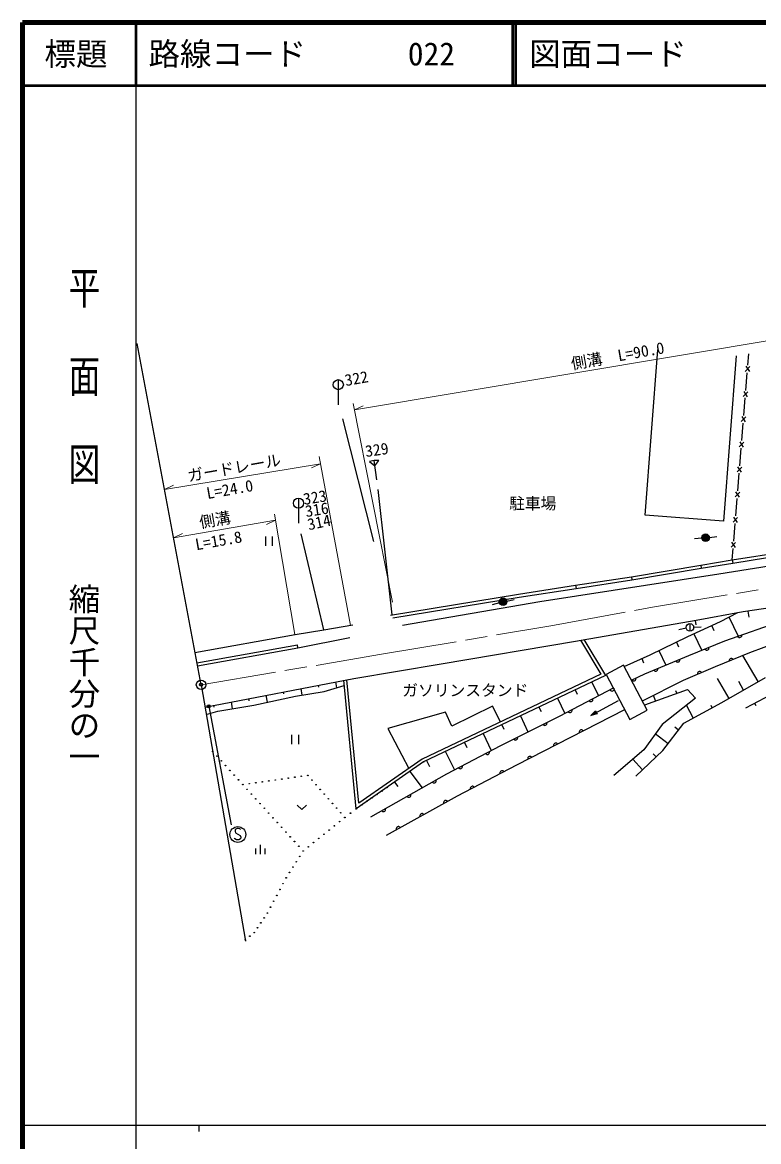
# Model space of a CAD drawing. Units: millimetres, scale not verified. Extents: x 40000 to 680000, y 20000 to 380000.
# Drawn here: x 40000 to 156790, y 202409 to 380000 of the extents above; entities that cross this region are included whole.
import ezdxf
from ezdxf.enums import TextEntityAlignment as Align

# ---------------------------------------------------------------- set-up
doc = ezdxf.new("R2010")
doc.units = ezdxf.units.MM
doc.header["$LTSCALE"] = 1000
doc.header["$PDMODE"] = 32
doc.header["$PDSIZE"] = 500
doc.linetypes.add('CHAIN', pattern=[18.5, 12, -1.5, 3.5, -1.5])
for name, color, linetype, lineweight in [('M-BGD', 7, 'Continuous', 25), ('M-BGD-EXST', 7, 'Continuous', 25), ('M-BMK', 2, 'CHAIN', 13), ('M-BMK-OTRS', 5, 'Continuous', 25), ('M-BMK-SRVR', 3, 'Continuous', 25), ('M-STR-HTXT', 7, 'Continuous', 13), ('M-STR-STRC', 7, 'Continuous', 25), ('M-TTL', 2, 'Continuous', 140), ('M-TTL-BAND', 7, 'Continuous', 25), ('M-TTL-LINE', 7, 'Continuous', 50)]:
    doc.layers.add(name, color=color, linetype=linetype, lineweight=lineweight)
doc.layers.add('M-OTRS', color=6, linetype='Continuous')
doc.layers.add('M-TTL-TXT', color=7, linetype='Continuous')
doc.styles.add('@ＭＳ ゴシック', font='')
doc.styles.add('ＭＳ ゴシック', font='')
doc.styles.get('@ＭＳ ゴシック').set_extended_font_data('@MS Gothic')
doc.styles.get('ＭＳ ゴシック').set_extended_font_data('MS Gothic')

msp = doc.modelspace()

# ---------------------------------------------------------------- linework, layer by layer
at = {"layer": 'M-BGD'}
for p, q in [((138774, 301797), (140793, 328054)), ((153252, 327096), (151233, 300839)), ((155081, 325601), (155225, 327394)), ((154682, 324630), (155384, 325376)), ((154746, 325427), (155320, 324579)), ((154761, 321614), (154985, 324405)), ((154426, 321440), (155000, 320591)), ((154362, 320643), (155064, 321389)), ((154441, 317627), (154665, 320418)), ((154042, 316655), (154744, 317402)), ((154106, 317453), (154680, 316604)), ((154121, 313639), (154345, 316431)), ((153723, 312668), (154424, 313415)), ((153787, 313466), (154360, 312617)), ((153802, 309652), (154026, 312443)), ((153403, 308681), (154105, 309427)), ((153467, 309479), (154041, 308630)), ((153482, 305665), (153706, 308456)), ((153147, 305491), (153721, 304643)), ((153083, 304694), (153785, 305440)), ((153162, 301678), (153386, 304469)), ((151233, 300839), (138774, 301797)), ((152763, 300707), (153465, 301453)), ((152827, 301504), (153401, 300656)), ((152842, 297691), (153066, 300482)), ((78553, 298426), (78553, 296926)), ((79693, 296926), (79693, 298426)), ((148980, 298282), (150174, 298405)), ((147787, 298157), (146594, 298028)), ((152443, 296720), (153145, 297466)), ((152507, 297517), (153081, 296668)), ((152602, 294702), (166452, 296902)), ((152602, 294702), (152746, 296495)), ((152680, 294208), (166532, 296408)), ((136612, 292026), (147603, 293876)), ((136695, 291533), (147686, 293383)), ((147603, 293876), (152602, 294702)), ((147603, 293876), (147686, 293383)), ((147686, 293383), (152680, 294208)), ((152602, 294702), (152680, 294208)), ((127753, 290677), (136612, 292026)), ((127829, 290183), (136695, 291533)), ((136612, 292026), (136695, 291533)), ((118706, 289279), (127753, 290677)), ((118785, 288785), (127829, 290183)), ((127753, 290677), (127829, 290183)), ((98372, 285936), (118706, 289279)), ((98774, 285495), (118785, 288785)), ((115680, 287903), (114523, 287581)), ((116846, 288181), (118023, 288416)), ((154327, 286499), (166678, 288387)), ((146883, 285150), (154327, 286499)), ((150729, 284950), (153481, 286345)), ((155069, 286597), (155225, 285613)), ((87806, 283596), (92444, 284395)), ((127727, 281823), (146883, 285150)), ((145551, 282577), (150729, 284950)), ((145887, 284605), (145887, 283405)), ((146714, 285121), (146844, 284403)), ((149306, 284341), (149710, 283499)), ((151445, 281858), (160817, 285161)), ((152089, 285677), (153564, 282605)), ((67379, 280041), (83289, 282889)), ((83289, 282889), (87806, 283596)), ((139564, 279664), (145551, 282577)), ((145302, 283872), (144132, 283606)), ((146487, 284028), (147686, 284074)), ((146522, 283005), (147793, 280358)), ((153458, 282567), (153512, 282497)), ((153512, 282497), (153575, 282445)), ((153575, 282445), (153664, 282402)), ((153664, 282402), (153744, 282386)), ((153744, 282386), (153833, 282388)), ((153833, 282388), (153938, 282425)), ((153938, 282425), (154008, 282479)), ((154008, 282479), (154060, 282542)), ((154060, 282542), (154103, 282631)), ((154103, 282631), (154120, 282711)), ((154120, 282711), (154118, 282800)), ((106452, 278208), (127727, 281823)), ((128559, 281968), (131769, 276597)), ((129087, 282060), (132480, 276382)), ((143739, 281668), (144097, 280923)), ((145739, 279532), (151445, 281858)), ((148871, 280567), (148909, 280658)), ((148909, 280658), (148922, 280739)), ((148922, 280739), (148916, 280827)), ((155404, 279995), (159926, 281721)), ((135488, 277775), (139564, 279664)), ((138246, 279045), (138554, 278389)), ((138727, 276633), (145739, 279532)), ((140955, 280332), (142071, 278007)), ((144303, 278772), (144315, 278853)), ((144315, 278853), (144309, 278941)), ((148268, 280563), (148325, 280496)), ((148325, 280496), (148391, 280447)), ((148391, 280447), (148482, 280408)), ((148482, 280408), (148562, 280396)), ((148562, 280396), (148651, 280402)), ((148651, 280402), (148755, 280444)), ((148755, 280444), (148822, 280502)), ((148822, 280502), (148871, 280567)), ((149949, 277786), (155404, 279995)), ((152166, 278901), (152126, 278810)), ((152216, 278966), (152166, 278901)), ((152283, 279023), (152216, 278966)), ((152388, 279064), (152283, 279023)), ((152476, 279068), (152388, 279064)), ((152557, 279055), (152476, 279068)), ((152647, 279016), (152557, 279055)), ((152712, 278966), (152647, 279016)), ((152769, 278898), (152712, 278966)), ((156708, 275397), (154307, 279551)), ((92563, 275915), (106452, 278208)), ((135368, 278002), (132611, 276547)), ((139137, 270861), (135368, 278002)), ((140156, 277224), (140214, 277157)), ((140214, 277157), (140280, 277109)), ((140280, 277109), (140371, 277071)), ((140371, 277071), (140452, 277059)), ((140452, 277059), (140540, 277065)), ((140540, 277065), (140644, 277108)), ((140644, 277108), (140711, 277166)), ((140711, 277166), (140759, 277231)), ((140759, 277231), (140797, 277323)), ((140797, 277323), (140809, 277403)), ((140809, 277403), (140803, 277492)), ((143662, 278674), (143720, 278607)), ((143720, 278607), (143786, 278558)), ((143786, 278558), (143877, 278520)), ((143877, 278520), (143958, 278508)), ((143958, 278508), (144046, 278515)), ((144046, 278515), (144150, 278557)), ((144150, 278557), (144217, 278615)), ((144217, 278615), (144265, 278681)), ((144265, 278681), (144303, 278772)), ((144861, 275633), (149949, 277786)), ((152126, 278810), (152113, 278730)), ((152113, 278730), (152118, 278641)), ((68953, 271370), (92563, 275915)), ((89673, 275359), (89852, 274428)), ((92940, 255195), (90989, 275612)), ((93357, 256094), (91482, 275707)), ((131769, 276597), (103392, 263088)), ((132480, 276382), (103644, 262654)), ((130338, 275327), (131365, 273143)), ((132611, 276547), (136380, 269406)), ((136615, 275640), (138727, 276633)), ((136691, 275675), (136752, 275611)), ((136752, 275611), (136820, 275566)), ((136820, 275566), (136913, 275532)), ((136913, 275532), (136994, 275524)), ((136994, 275524), (137082, 275534)), ((137082, 275534), (137183, 275582)), ((137183, 275582), (137247, 275643)), ((137247, 275643), (137293, 275711)), ((137293, 275711), (137326, 275804)), ((137334, 275885), (137324, 275973)), ((137326, 275804), (137334, 275885)), ((138351, 272350), (144861, 275633)), ((147088, 276742), (147076, 276661)), ((147076, 276661), (147083, 276573)), ((147125, 276834), (147088, 276742)), ((147173, 276900), (147125, 276834)), ((147239, 276958), (147173, 276900)), ((147342, 277002), (147239, 276958)), ((147431, 277009), (147342, 277002)), ((147512, 276998), (147431, 277009)), ((147603, 276960), (147512, 276998)), ((147669, 276912), (147603, 276960)), ((147728, 276846), (147669, 276912)), ((152106, 272736), (150283, 275889)), ((150955, 272071), (157859, 276062)), ((154407, 274067), (153631, 275410)), ((154738, 271247), (163207, 275723)), ((81385, 273763), (81445, 273450)), ((83315, 273095), (87866, 273854)), ((84147, 274295), (84345, 273267)), ((86910, 274827), (86973, 274498)), ((87866, 273854), (91068, 274781)), ((125221, 269923), (133748, 274392)), ((127702, 274088), (128027, 273399)), ((133252, 274057), (133313, 273993)), ((133313, 273993), (133381, 273948)), ((133381, 273948), (133474, 273914)), ((133474, 273914), (133555, 273906)), ((133555, 273906), (133643, 273916)), ((133643, 273916), (133745, 273964)), ((133745, 273964), (133809, 274025)), ((133809, 274025), (133854, 274093)), ((133854, 274093), (133888, 274186)), ((133896, 274267), (133885, 274355)), ((133888, 274186), (133896, 274267)), ((138761, 271720), (145505, 274167)), ((143819, 273555), (143676, 273949)), ((145505, 274167), (146761, 272778)), ((73097, 272168), (73302, 271106)), ((75860, 272700), (75926, 272357)), ((76741, 271662), (83315, 273095)), ((78622, 273232), (78836, 272119)), ((124902, 272778), (126034, 270349)), ((129882, 272366), (129946, 272305)), ((129946, 272305), (130016, 272262)), ((130016, 272262), (130110, 272233)), ((130110, 272233), (130192, 272228)), ((130156, 270044), (134539, 272404)), ((130192, 272228), (130279, 272242)), ((130279, 272242), (130378, 272294)), ((130378, 272294), (130440, 272358)), ((130440, 272358), (130482, 272428)), ((130482, 272428), (130512, 272522)), ((130517, 272603), (130502, 272691)), ((130512, 272522), (130517, 272603)), ((140447, 272332), (140117, 273240)), ((146761, 272778), (141472, 268612)), ((144910, 268811), (150955, 272071)), ((156150, 271993), (156346, 271623)), ((69161, 270176), (71010, 270735)), ((70335, 271636), (70395, 271323)), ((71010, 270735), (76741, 271662)), ((107102, 270563), (97947, 267974)), ((108119, 268344), (107102, 270563)), ((114592, 271488), (108119, 268344)), ((115831, 269009), (114592, 271488)), ((118442, 262184), (135547, 270984)), ((118997, 269963), (120188, 267406)), ((121950, 271369), (122290, 270639)), ((126568, 270629), (126632, 270567)), ((126632, 270567), (126702, 270525)), ((126702, 270525), (126796, 270495)), ((126796, 270495), (126878, 270491)), ((126878, 270491), (126965, 270505)), ((126965, 270505), (127064, 270557)), ((127064, 270557), (127126, 270621)), ((127126, 270621), (127168, 270690)), ((127168, 270690), (127198, 270785)), ((127202, 270866), (127188, 270954)), ((127198, 270785), (127202, 270866)), ((130156, 270044), (130904, 270765)), ((131169, 270272), (130156, 270044)), ((130403, 270177), (130907, 270675)), ((131096, 270323), (130403, 270177)), ((130544, 270253), (130909, 270586)), ((131023, 270375), (130544, 270253)), ((130755, 270366), (130912, 270496)), ((130950, 270426), (130755, 270366)), ((130904, 270765), (131169, 270272)), ((130907, 270675), (131096, 270323)), ((130909, 270586), (131023, 270375)), ((130912, 270496), (130950, 270426)), ((136380, 269406), (139137, 270861)), ((146421, 269626), (145329, 271650)), ((149444, 271256), (149253, 271609)), ((115917, 265270), (125221, 269923)), ((116043, 268557), (116383, 267828)), ((122582, 268603), (122644, 268540)), ((122644, 268540), (122713, 268497)), ((122713, 268497), (122807, 268465)), ((122807, 268465), (122889, 268459)), ((122889, 268459), (122976, 268472)), ((122976, 268472), (123076, 268522)), ((123076, 268522), (123139, 268584)), ((123139, 268584), (123183, 268653)), ((123183, 268653), (123214, 268747)), ((123221, 268828), (123208, 268916)), ((123214, 268747), (123221, 268828)), ((141472, 268612), (138562, 264579)), ((141604, 264447), (144910, 268811)), ((82711, 266955), (82711, 265455)), ((83851, 265455), (83851, 266955)), ((97947, 267974), (101290, 261623)), ((113090, 267151), (114351, 264444)), ((118531, 266327), (118562, 266421)), ((118568, 266502), (118556, 266590)), ((118562, 266421), (118568, 266502)), ((128350, 267455), (128345, 267373)), ((128345, 267373), (128358, 267286)), ((128380, 267549), (128350, 267455)), ((128423, 267619), (128380, 267549)), ((128485, 267682), (128423, 267619)), ((128585, 267733), (128485, 267682)), ((128672, 267747), (128585, 267733)), ((128754, 267741), (128672, 267747)), ((128848, 267711), (128754, 267741)), ((128918, 267668), (128848, 267711)), ((128981, 267606), (128918, 267668)), ((142430, 265538), (140376, 267094)), ((144083, 267720), (143511, 268154)), ((107354, 260753), (115917, 265270)), ((110113, 265734), (110495, 264960)), ((117930, 266277), (117992, 266214)), ((117992, 266214), (118061, 266170)), ((118061, 266170), (118155, 266139)), ((118155, 266139), (118237, 266133)), ((118237, 266133), (118324, 266145)), ((118324, 266145), (118424, 266196)), ((118424, 266196), (118487, 266258)), ((118487, 266258), (118531, 266327)), ((124259, 265350), (124254, 265269)), ((124254, 265269), (124267, 265181)), ((124289, 265444), (124259, 265350)), ((124332, 265514), (124289, 265444)), ((124394, 265577), (124332, 265514)), ((124494, 265628), (124394, 265577)), ((124581, 265642), (124494, 265628)), ((124663, 265636), (124581, 265642)), ((124757, 265606), (124663, 265636)), ((124826, 265563), (124757, 265606)), ((124890, 265501), (124826, 265563)), ((103392, 263088), (93357, 256094)), ((104098, 262878), (104557, 261949)), ((107082, 264353), (108549, 261384)), ((113466, 263978), (113530, 263917)), ((113530, 263917), (113600, 263874)), ((113600, 263874), (113695, 263845)), ((113695, 263845), (113776, 263840)), ((113776, 263840), (113864, 263855)), ((113864, 263855), (113963, 263907)), ((113963, 263907), (114024, 263971)), ((114024, 263971), (114066, 264041)), ((114066, 264041), (114096, 264136)), ((114100, 264217), (114086, 264304)), ((114096, 264136), (114100, 264217)), ((120168, 263245), (120162, 263164)), ((120162, 263164), (120176, 263076)), ((120198, 263340), (120168, 263245)), ((120241, 263409), (120198, 263340)), ((120303, 263472), (120241, 263409)), ((120403, 263523), (120303, 263472)), ((120490, 263537), (120403, 263523)), ((120572, 263532), (120490, 263537)), ((120666, 263501), (120572, 263532)), ((120735, 263458), (120666, 263501)), ((120798, 263397), (120735, 263458)), ((138562, 264579), (133802, 260480)), ((138380, 261422), (136823, 263081)), ((137306, 260413), (141604, 264447)), ((140529, 263438), (140056, 263943)), ((103644, 262654), (92940, 255195)), ((101482, 261148), (103421, 258534)), ((109002, 257262), (118442, 262184)), ((109185, 261719), (109249, 261658)), ((109249, 261658), (109319, 261616)), ((109319, 261616), (109413, 261586)), ((109413, 261586), (109495, 261582)), ((109495, 261582), (109582, 261596)), ((109582, 261596), (109681, 261649)), ((109681, 261649), (109743, 261712)), ((109743, 261712), (109785, 261782)), ((109785, 261782), (109814, 261877)), ((109819, 261958), (109804, 262046)), ((109814, 261877), (109819, 261958)), ((115835, 261125), (115792, 261055)), ((115896, 261188), (115835, 261125)), ((115996, 261240), (115896, 261188)), ((116083, 261254), (115996, 261240)), ((116164, 261249), (116083, 261254)), ((116259, 261220), (116164, 261249)), ((116329, 261177), (116259, 261220)), ((116392, 261115), (116329, 261177)), ((95285, 253943), (107354, 260753)), ((99030, 259438), (99543, 258746)), ((105038, 259446), (105103, 259387)), ((105103, 259387), (105174, 259346)), ((105174, 259346), (105270, 259320)), ((105270, 259320), (105351, 259318)), ((105351, 259318), (105438, 259335)), ((105438, 259335), (105536, 259390)), ((105536, 259390), (105595, 259455)), ((105595, 259455), (105636, 259526)), ((105636, 259526), (105662, 259622)), ((105664, 259703), (105647, 259790)), ((105662, 259622), (105664, 259703)), ((115762, 260961), (115757, 260879)), ((115757, 260879), (115772, 260792)), ((115792, 261055), (115762, 260961)), ((101641, 257433), (101625, 257520)), ((111043, 258500), (111038, 258418)), ((111038, 258418), (111052, 258331)), ((111072, 258594), (111043, 258500)), ((111115, 258664), (111072, 258594)), ((111177, 258727), (111115, 258664)), ((111276, 258779), (111177, 258727)), ((111363, 258793), (111276, 258779)), ((111445, 258788), (111363, 258793)), ((111539, 258759), (111445, 258788)), ((111609, 258716), (111539, 258759)), ((111673, 258654), (111609, 258716)), ((83585, 255819), (84335, 255099)), ((84335, 255099), (85085, 255819)), ((97743, 251059), (109002, 257262)), ((101015, 257176), (101081, 257117)), ((101081, 257117), (101152, 257077)), ((101152, 257077), (101247, 257050)), ((101247, 257050), (101328, 257048)), ((101328, 257048), (101415, 257065)), ((101415, 257065), (101513, 257120)), ((101513, 257120), (101572, 257185)), ((101572, 257185), (101613, 257256)), ((101613, 257256), (101639, 257352)), ((101639, 257352), (101641, 257433)), ((106806, 256228), (106803, 256147)), ((106803, 256147), (106819, 256059)), ((106834, 256323), (106806, 256228)), ((106875, 256394), (106834, 256323)), ((106935, 256459), (106875, 256394)), ((107033, 256513), (106935, 256459)), ((107120, 256529), (107033, 256513)), ((107202, 256526), (107120, 256529)), ((107297, 256498), (107202, 256526)), ((107367, 256457), (107297, 256498)), ((107432, 256397), (107367, 256457)), ((96992, 254906), (97058, 254847)), ((97058, 254847), (97129, 254807)), ((97129, 254807), (97224, 254780)), ((97224, 254780), (97306, 254778)), ((97306, 254778), (97393, 254795)), ((97393, 254795), (97490, 254850)), ((97490, 254850), (97549, 254916)), ((97549, 254916), (97590, 254986)), ((97590, 254986), (97616, 255082)), ((97619, 255163), (97602, 255250)), ((97616, 255082), (97619, 255163)), ((103053, 254161), (103050, 254079)), ((103050, 254079), (103066, 253992)), ((103081, 254256), (103053, 254161)), ((103122, 254326), (103081, 254256)), ((103182, 254391), (103122, 254326)), ((103280, 254445), (103182, 254391)), ((103367, 254461), (103280, 254445)), ((103449, 254458), (103367, 254461)), ((103544, 254431), (103449, 254458)), ((103614, 254390), (103544, 254431)), ((103679, 254330), (103614, 254390)), ((99327, 252188), (99300, 252093)), ((99369, 252259), (99327, 252188)), ((99429, 252324), (99369, 252259)), ((99527, 252378), (99429, 252324)), ((99614, 252394), (99527, 252378)), ((99695, 252391), (99614, 252394)), ((99790, 252363), (99695, 252391)), ((99861, 252322), (99790, 252363)), ((99926, 252262), (99861, 252322)), ((99300, 252093), (99297, 252011)), ((99297, 252011), (99313, 251924)), ((76970, 248924), (76970, 248024)), ((77720, 249524), (77720, 248024)), ((78470, 248924), (78470, 248024))]:
    msp.add_line(p, q, dxfattribs=at)
for centre, radius in [((148383, 298221), 600), ((148383, 298221), 528), ((148383, 298221), 456), ((148383, 298221), 384), ((148383, 298221), 312), ((148383, 298221), 240), ((148383, 298221), 168), ((148383, 298221), 96), ((148383, 298221), 24), ((116258, 288063), 600), ((116258, 288063), 528), ((116258, 288063), 456), ((116258, 288063), 384), ((116258, 288063), 312), ((116258, 288063), 240), ((116258, 288063), 168), ((116258, 288063), 96), ((116258, 288063), 24), ((145887, 284005), 600), ((69563, 271488), 250), ((69563, 271488), 150), ((69563, 271488), 50), ((70177, 264330), 50), ((70861, 263577), 50), ((71545, 262824), 50), ((72229, 262071), 50), ((72912, 261318), 50), ((103644, 262654), 50), ((73596, 260565), 50), ((74280, 259813), 50), ((77026, 259352), 50), ((78057, 259498), 50), ((79089, 259644), 50), ((80120, 259790), 50), ((81151, 259937), 50), ((82183, 260083), 50), ((83214, 260229), 50), ((84245, 260375), 50), ((85277, 260521), 50), ((85928, 259780), 50), ((74963, 259060), 50), ((74963, 259060), 50), ((75647, 258307), 50), ((75995, 259206), 50), ((76331, 257554), 50), ((86580, 259038), 50), ((87232, 258296), 50), ((87884, 257555), 50), ((96219, 257496), 50), ((97012, 258039), 50), ((97805, 258581), 50), ((77014, 256801), 50), ((77698, 256048), 50), ((88535, 256813), 50), ((89187, 256071), 50), ((93839, 255869), 50), ((93839, 255869), 50), ((94633, 256411), 50), ((95426, 256954), 50), ((78382, 255296), 50), ((79065, 254543), 50), ((89839, 255330), 50), ((90491, 254588), 50), ((92041, 254521), 50), ((92940, 255195), 50), ((79749, 253790), 50), ((80433, 253037), 50), ((81117, 252284), 50), ((89491, 252515), 50), ((90317, 253180), 50), ((91142, 253846), 50), ((91142, 253846), 50), ((81800, 251531), 50), ((82484, 250778), 50), ((87013, 250517), 50), ((87839, 251183), 50), ((88665, 251849), 50), ((83168, 250026), 50), ((83851, 249273), 50), ((85361, 249186), 50), ((86187, 249852), 50), ((83456, 246821), 50), ((83996, 247670), 50), ((84535, 248520), 50), ((84535, 248520), 50), ((82378, 245122), 50), ((82917, 245971), 50), ((81344, 243340), 50), ((81838, 244272), 50), ((80355, 241474), 50), ((80849, 242407), 50), ((79860, 240542), 50), ((78872, 238676), 50), ((79366, 239609), 50), ((77304, 236350), 50), ((77827, 237126), 50), ((78349, 237901), 50), ((75376, 234430), 50), ((76079, 235003), 50), ((76781, 235575), 50)]:
    msp.add_circle(centre, radius, dxfattribs=at)
at = {"layer": 'M-BGD-EXST'}
for p, q in [((69563, 271488), (73136, 252688)), ((73680, 250434), (73580, 250584)), ((73980, 250284), (73680, 250434)), ((73780, 251934), (73730, 251634)), ((73730, 251634), (73830, 251384)), ((74080, 252084), (73780, 251934)), ((73830, 251384), (74530, 250984)), ((74280, 252084), (74080, 252084)), ((74480, 252034), (74280, 252084)), ((74580, 250434), (74330, 250284)), ((74580, 251934), (74480, 252034)), ((74530, 250984), (74630, 250734)), ((74630, 250734), (74580, 250434)), ((74330, 250284), (73980, 250284))]:
    msp.add_line(p, q, dxfattribs=at)
for centre, radius in [((69563, 271488), 250), ((69563, 271488), 150), ((69563, 271488), 50), ((74180, 251134), 1250)]:
    msp.add_circle(centre, radius, dxfattribs=at)
at = {"layer": 'M-BMK'}
for p, q in [((139945, 287210), (156871, 289981)), ((123827, 284260), (139945, 287210)), ((96963, 279730), (123827, 284260)), ((68339, 274902), (96963, 279730))]:
    msp.add_line(p, q, dxfattribs=at)
at = {"layer": 'M-BMK-OTRS'}
for q in [(58222, 329069), (75411, 234226)]:
    msp.add_line((68339, 274902), q, dxfattribs=at)
at = {"layer": 'M-BMK-SRVR'}
for radius in [750, 30]:
    msp.add_circle((68339, 274902), radius, dxfattribs=at)
at = {"layer": 'M-OTRS'}
msp.add_point((68339, 274902), dxfattribs=at)
at = {"layer": 'M-STR-HTXT'}
for p, q in [((92660, 318518), (183946, 333804)), ((98708, 288008), (92461, 319523)), ((92660, 318518), (94070, 319180)), ((92051, 284327), (87079, 311110)), ((62552, 305885), (87292, 309964)), ((87292, 309964), (85880, 309306)), ((62552, 305885), (63964, 306544)), ((79971, 301992), (83214, 282876)), ((63984, 298220), (80139, 301002)), ((80139, 301002), (78732, 300334)), ((63984, 298220), (65391, 298888))]:
    msp.add_line(p, q, dxfattribs=at)
at = {"layer": 'M-STR-STRC'}
for p, q in [((90115, 323315), (90115, 319315)), ((90775, 317095), (95697, 297610)), ((95821, 310465), (95044, 310335)), ((95044, 310335), (95935, 309655)), ((96252, 307401), (95821, 310465)), ((96554, 310465), (95821, 310465)), ((95935, 309655), (96554, 310465)), ((96381, 305880), (98596, 285973)), ((83794, 304521), (83794, 300521)), ((87806, 283596), (84219, 298823)), ((150454, 292513), (178959, 297019)), ((122077, 288115), (150454, 292513)), ((100282, 284362), (122077, 288115)), ((83708, 280744), (91947, 282409)), ((67693, 278384), (83620, 281236)), ((67781, 277892), (83708, 280744)), ((83708, 280744), (83620, 281236))]:
    msp.add_line(p, q, dxfattribs=at)
for centre in [(90115, 322515), (83794, 303721)]:
    msp.add_circle(centre, 800, dxfattribs=at)
at = {"layer": 'M-TTL'}
for p, q in [((40000, 380000), (40000, 20000)), ((680000, 380000), (40000, 380000))]:
    msp.add_line(p, q, dxfattribs=at)
at = {"layer": 'M-TTL-BAND'}
for p, q in [((58000, 370000), (58000, 20000)), ((40000, 205000), (579000, 205000)), ((68000, 205000), (68000, 204000))]:
    msp.add_line(p, q, dxfattribs=at)
at = {"layer": 'M-TTL-LINE'}
for p, q in [((58000, 380000), (58000, 370000)), ((117750, 380000), (117750, 370000)), ((118250, 380000), (118250, 370000)), ((40000, 370000), (680000, 370000))]:
    msp.add_line(p, q, dxfattribs=at)

# ---------------------------------------------------------------- texts
at = {"layer": 'M-BGD', "style": 'ＭＳ ゴシック'}
for s, p in [('駐車場', (117214, 302202)), ('ガソリンスタンド', (100259, 272553))]:
    msp.add_text(s, height=1833, dxfattribs=at).set_placement(p, align=Align.BOTTOM_LEFT)
at = {"layer": 'M-STR-HTXT', "style": 'ＭＳ ゴシック'}
for s, p in [('側溝\u3000L=90.0', (127302, 324371)), ('ガードレール', (66457, 306583)), ('L=24.0', (69463, 303816)), ('側溝', (68341, 299195)), ('L=15.8', (67686, 295690))]:
    msp.add_text(s, height=1833, rotation=10, dxfattribs=at).set_placement(p, align=Align.BOTTOM_LEFT)
at = {"layer": 'M-STR-STRC', "style": 'ＭＳ ゴシック'}
for s, rotation, p in [('322', 10, (91403, 321743)), ('329', 8, (94574, 310479)), ('323', 9, (84782, 302895)), ('316', 9, (85091, 300954)), ('314', 12, (85548, 298865))]:
    msp.add_text(s, height=1833, rotation=rotation, dxfattribs=at).set_placement(p, align=Align.BOTTOM_LEFT)
at = {"layer": 'M-TTL-BAND', "style": '@ＭＳ ゴシック', "width": 1.4}
msp.add_text('平  面  図', height=3666, rotation=270, dxfattribs=at).set_placement((49777, 306475), align=Align.MIDDLE_RIGHT)
at = {"layer": 'M-TTL-BAND', "style": '@ＭＳ ゴシック'}
msp.add_text('縮尺千分の一', height=3666, rotation=270, dxfattribs=at).set_placement((49777, 261030), align=Align.MIDDLE_RIGHT)
at = {"layer": 'M-TTL-TXT', "style": 'ＭＳ ゴシック'}
msp.add_text('標題', height=3666, dxfattribs=at).set_placement((48500, 375000), align=Align.MIDDLE_CENTER)
for s, p in [('路線コード', (60000, 375000)), ('022', (101142, 375000)), ('図面コード', (120380, 375000))]:
    msp.add_text(s, height=3666, dxfattribs=at).set_placement(p, align=Align.MIDDLE_LEFT)

doc.saveas('drawing.dxf')
